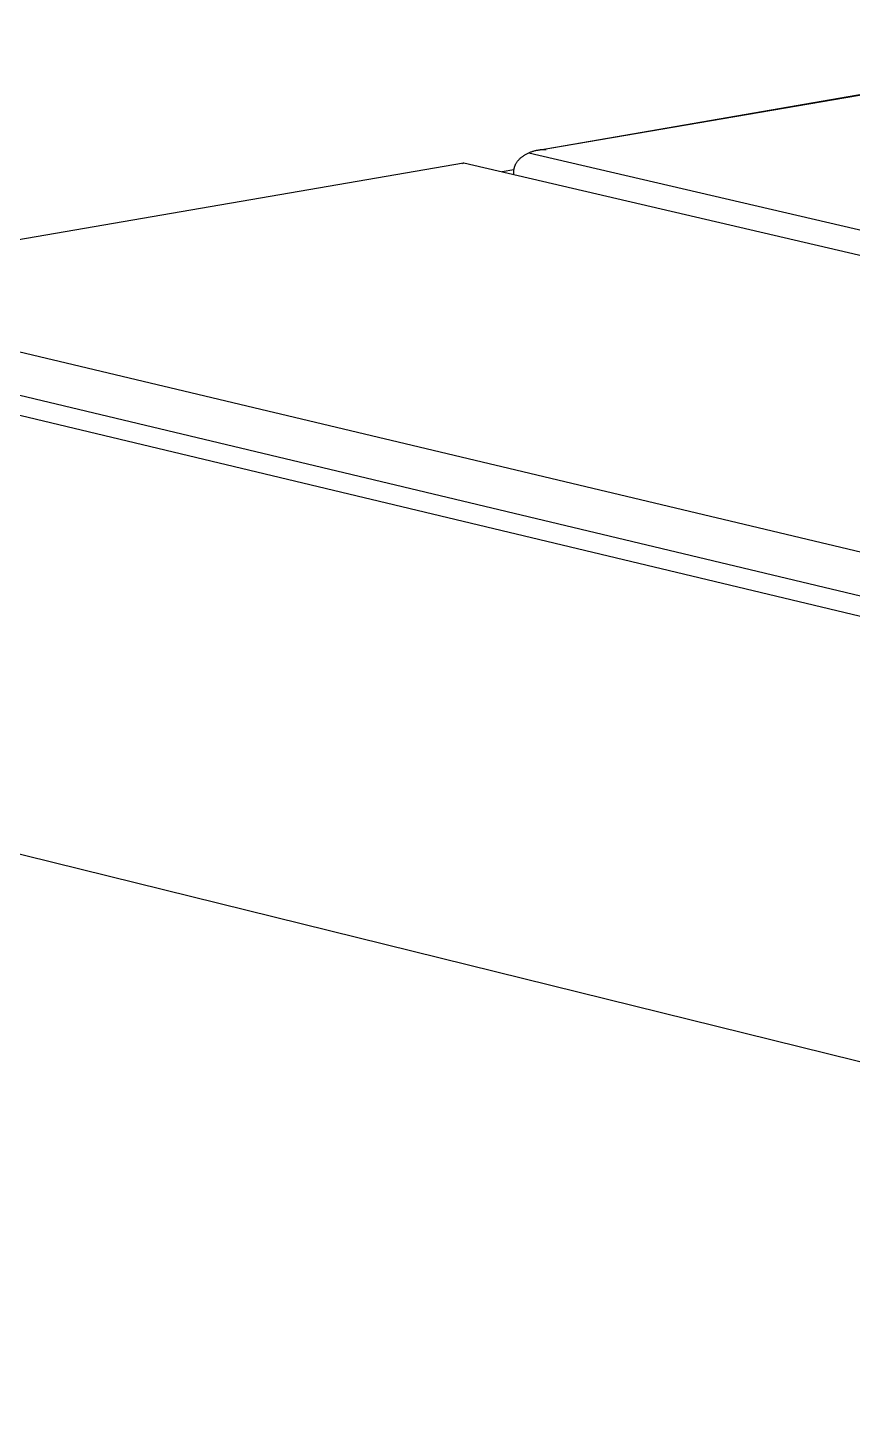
# Model space of a CAD drawing. Header units: millimetres. Extents: x 1422 to 6060, y -58 to 3182.
# Drawn here: x 1897.3 to 1961.7, y 1287.4 to 1396.3 of the extents above; entities that cross this region are included whole.
import ezdxf

# ---------------------------------------------------------------- set-up
doc = ezdxf.new("R2010")
doc.units = ezdxf.units.MM
doc.header["$MEASUREMENT"] = 0
doc.layers.add('Domyślny', color=7, linetype='Continuous', true_color=0x000000)
doc.layers.add('Utwórz2D linie widoczne', color=7, linetype='Continuous', true_color=0x000000)

msp = doc.modelspace()

# ---------------------------------------------------------------- linework, layer by layer
at = {"layer": 'Domyślny'}
for p, q in [((1937.16, 1386.79), (1992.47, 1396.27)), ((1884.42, 1373.93), (2080.43, 1327.22))]:
    msp.add_line(p, q, dxfattribs=at)
at = {"layer": 'Utwórz2D linie widoczne'}
for p, q in [((1937.15, 1386.79), (1992.54, 1396.34)), ((1935.48, 1385.83), (1935.51, 1385.87)), ((1935.51, 1385.87), (1935.54, 1385.91)), ((1935.54, 1385.91), (1935.57, 1385.95)), ((1935.57, 1385.95), (1935.6, 1385.99)), ((1935.6, 1385.99), (1935.63, 1386.02)), ((1935.63, 1386.02), (1935.66, 1386.06)), ((1935.66, 1386.06), (1935.7, 1386.1)), ((1935.7, 1386.1), (1935.74, 1386.13)), ((1935.74, 1386.13), (1935.77, 1386.17)), ((1935.77, 1386.17), (1935.81, 1386.2)), ((1935.81, 1386.2), (1935.85, 1386.23)), ((1935.85, 1386.23), (1935.89, 1386.26)), ((1935.89, 1386.26), (1935.93, 1386.29)), ((1935.93, 1386.29), (1935.97, 1386.32)), ((1935.97, 1386.32), (1936.02, 1386.36)), ((1936.02, 1386.36), (1936.07, 1386.39)), ((1936.07, 1386.39), (1936.11, 1386.42)), ((1936.11, 1386.42), (1936.16, 1386.44)), ((1936.16, 1386.44), (1936.21, 1386.47)), ((1936.21, 1386.47), (1936.26, 1386.5)), ((1936.26, 1386.5), (1936.31, 1386.52)), ((1936.31, 1386.52), (1936.36, 1386.55)), ((1936.36, 1386.55), (1936.42, 1386.57)), ((1936.41, 1386.57), (2153.17, 1336.14)), ((1936.42, 1386.57), (1936.47, 1386.59)), ((1936.47, 1386.59), (1936.52, 1386.62)), ((1936.52, 1386.62), (1936.57, 1386.64)), ((1936.57, 1386.64), (1936.63, 1386.65)), ((1936.63, 1386.65), (1936.68, 1386.67)), ((1936.68, 1386.67), (1936.73, 1386.69)), ((1936.73, 1386.69), (1936.79, 1386.71)), ((1936.79, 1386.71), (1936.85, 1386.72)), ((1936.85, 1386.72), (1936.91, 1386.74)), ((1936.91, 1386.74), (1936.97, 1386.75)), ((1936.97, 1386.75), (1937.03, 1386.77)), ((1937.03, 1386.77), (1937.09, 1386.78)), ((1937.09, 1386.78), (1937.15, 1386.79)), ((1937.15, 1386.79), (1937.21, 1386.8)), ((1937.21, 1386.8), (1937.28, 1386.81)), ((1937.28, 1386.81), (1937.34, 1386.82)), ((1937.34, 1386.82), (1937.4, 1386.82)), ((1937.4, 1386.82), (1937.52, 1386.83)), ((1937.52, 1386.83), (1937.65, 1386.84)), ((1937.65, 1386.84), (1937.77, 1386.84)), ((1886.96, 1378.13), (1931.31, 1385.78)), ((1931.23, 1385.71), (1931.31, 1385.78)), ((1931.34, 1385.78), (2147.56, 1335.38)), ((1935.26, 1385.24), (1934.34, 1385.08)), ((1935.25, 1385.14), (1935.26, 1385.17)), ((1935.25, 1385.12), (1935.25, 1385.14)), ((1935.25, 1385.1), (1935.25, 1385.12)), ((1935.25, 1385.08), (1935.25, 1385.1)), ((1935.25, 1385.06), (1935.25, 1385.08)), ((1935.26, 1384.87), (1935.25, 1385.06)), ((1935.26, 1385.23), (1935.27, 1385.28)), ((1935.26, 1385.21), (1935.26, 1385.23)), ((1935.26, 1385.19), (1935.26, 1385.21)), ((1935.26, 1385.17), (1935.26, 1385.19)), ((1935.27, 1385.32), (1935.28, 1385.36)), ((1935.27, 1385.28), (1935.27, 1385.32)), ((1935.28, 1385.36), (1935.29, 1385.38)), ((1935.29, 1385.41), (1935.3, 1385.43)), ((1935.29, 1385.38), (1935.29, 1385.41)), ((1935.3, 1385.45), (1935.31, 1385.47)), ((1935.3, 1385.43), (1935.3, 1385.45)), ((1935.31, 1385.47), (1935.32, 1385.49)), ((1935.32, 1385.49), (1935.33, 1385.54)), ((1935.33, 1385.54), (1935.35, 1385.58)), ((1935.35, 1385.58), (1935.37, 1385.62)), ((1935.37, 1385.62), (1935.39, 1385.67)), ((1935.39, 1385.67), (1935.41, 1385.71)), ((1935.41, 1385.71), (1935.43, 1385.75)), ((1935.43, 1385.75), (1935.46, 1385.79)), ((1935.46, 1385.79), (1935.48, 1385.83)), ((2078.94, 1324.01), (1882.87, 1370.89)), ((1879.15, 1370.25), (2075.18, 1323.31)), ((1880.33, 1335.77), (2076.02, 1287.39))]:
    msp.add_line(p, q, dxfattribs=at)

doc.saveas('drawing.dxf')
